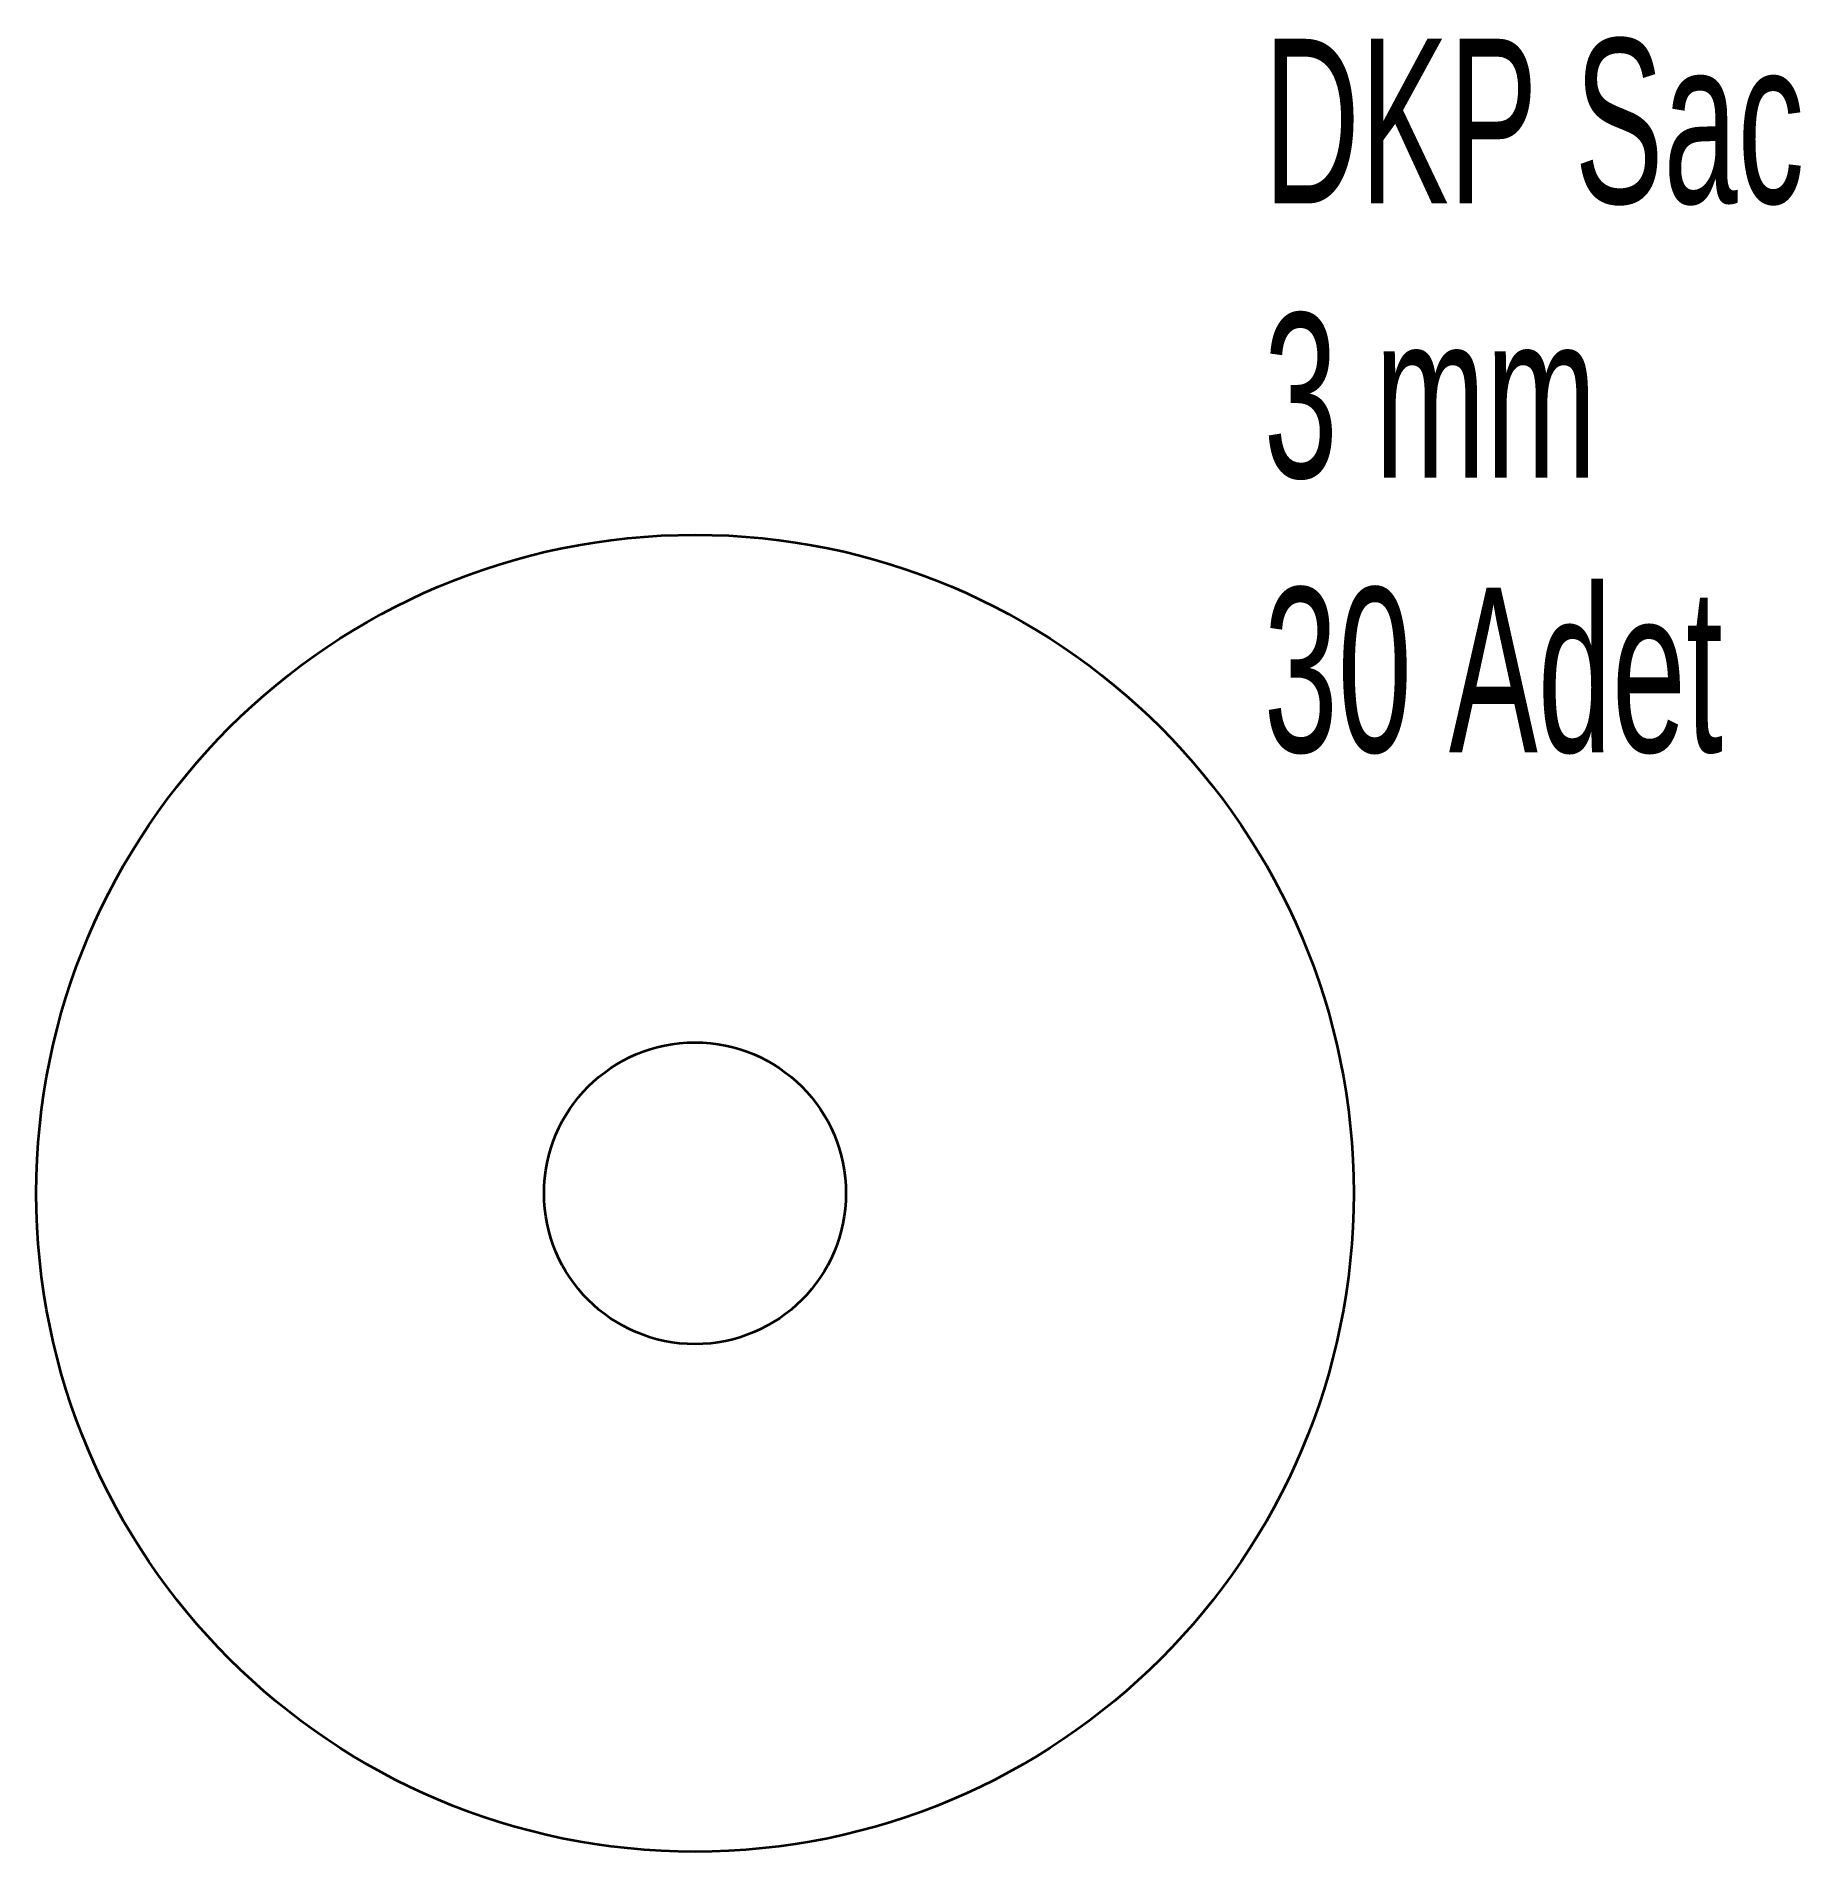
# Model space of a CAD drawing. Header units: millimetres. Extents: x 133.9 to 166.1, y 96.7 to 129.8.
import ezdxf

# ---------------------------------------------------------------- set-up
doc = ezdxf.new("R2010")
doc.units = ezdxf.units.MM
doc.styles.add('SLDTEXTSTYLE0', font='TXT', dxfattribs={"width": 0.605})

msp = doc.modelspace()

# ---------------------------------------------------------------- linework, layer by layer
at = {"color": 7, "linetype": 'Continuous', "lineweight": 35}
for radius in [12, 2.75]:
    msp.add_circle((145.91, 108.716), radius, dxfattribs=at)

# ---------------------------------------------------------------- texts
at = {"color": 7, "linetype": 'Continuous', "lineweight": 0, "insert": (156.271, 129.756), "char_height": 3, "attachment_point": 1, "style": 'SLDTEXTSTYLE0'}
msp.add_mtext('DKP Sac^J3 mm^J30 Adet', dxfattribs=at)

doc.saveas('drawing.dxf')
